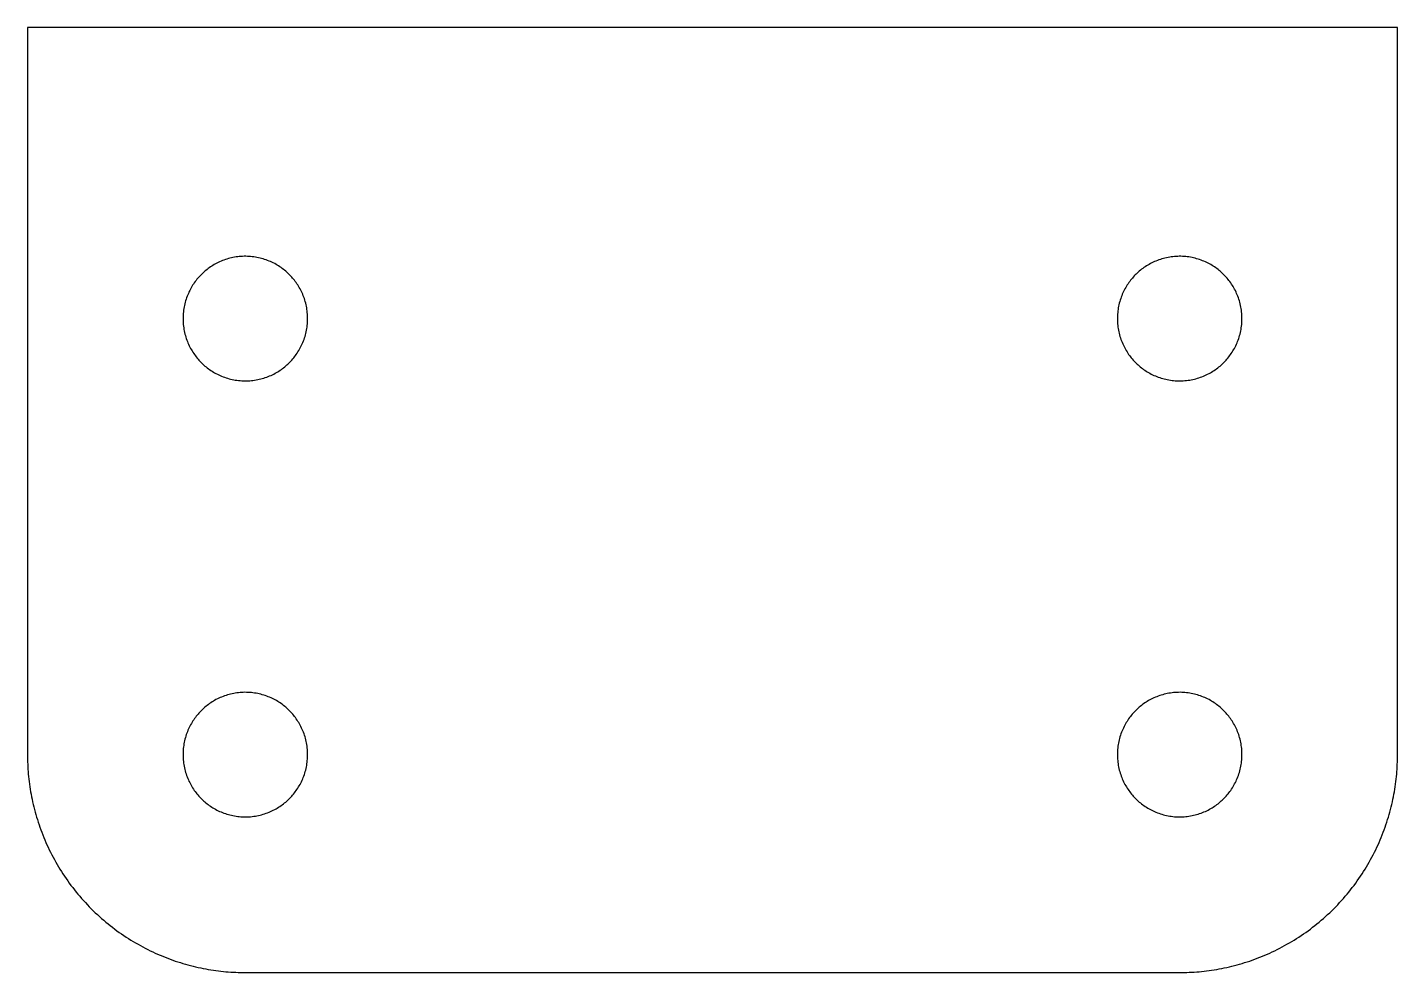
# Model space of a CAD drawing. Header units: millimetres. Extents: x -22 to 22, y 0 to 30.3.
import ezdxf

# ---------------------------------------------------------------- set-up
doc = ezdxf.new("R2010")
doc.units = ezdxf.units.MM
doc.layers.add('Default', color=18, linetype='Continuous', true_color=0x000000)

msp = doc.modelspace()

# ---------------------------------------------------------------- linework, layer by layer
at = {"layer": 'Default'}
msp.add_lwpolyline([(21.996, 7), (21.996, 30.35), (-21.997, 30.35), (-21.997, 7)], dxfattribs=at)
for points, knots in [([(-16.46, 19.632), (-17.828, 21.091), (-16.368, 22.459), (-14.909, 23.826), (-13.541, 22.367), (-12.174, 20.908), (-13.633, 19.54), (-15.092, 18.173), (-16.46, 19.632)], [156.55208, 156.55208, 156.55208, 159.693672, 159.693672, 162.835265, 162.835265, 165.976858, 165.976858, 169.11845, 169.11845, 169.11845]), ([(16.459, 19.632), (15.091, 18.173), (13.632, 19.54), (12.172, 20.908), (13.54, 22.367), (14.908, 23.826), (16.367, 22.459), (17.826, 21.091), (16.459, 19.632)], [143.985709, 143.985709, 143.985709, 147.127302, 147.127302, 150.268894, 150.268894, 153.410487, 153.410487, 156.55208, 156.55208, 156.55208]), ([(-16.46, 8.367), (-15.092, 9.826), (-13.633, 8.459), (-12.174, 7.091), (-13.541, 5.632), (-14.909, 4.173), (-16.368, 5.54), (-17.828, 6.908), (-16.46, 8.367)], [181.684821, 181.684821, 181.684821, 184.826414, 184.826414, 187.968006, 187.968006, 191.109599, 191.109599, 194.251192, 194.251192, 194.251192]), ([(16.459, 8.367), (17.826, 6.908), (16.367, 5.54), (14.908, 4.173), (13.54, 5.632), (12.172, 7.091), (13.632, 8.459), (15.091, 9.826), (16.459, 8.367)], [169.11845, 169.11845, 169.11845, 172.260043, 172.260043, 175.401636, 175.401636, 178.543228, 178.543228, 181.684821, 181.684821, 181.684821])]:
    msp.add_rational_spline(points, [1, 0.707106781187, 1, 0.707106781187, 1, 0.707106781187, 1, 0.707106781187, 1], degree=2, knots=knots, dxfattribs=at)
for points in [[(-21.997, 7), (-21.997, 0), (-14.997, 0)], [(14.996, 0), (21.996, 0), (21.996, 7)]]:
    msp.add_rational_spline(points, [1, 0.707106781187, 1], degree=2, dxfattribs=at)
msp.add_open_spline([(-14.997, 0), (-0.001, 0), (14.996, 0)], degree=2, dxfattribs=at)

doc.saveas('drawing.dxf')
